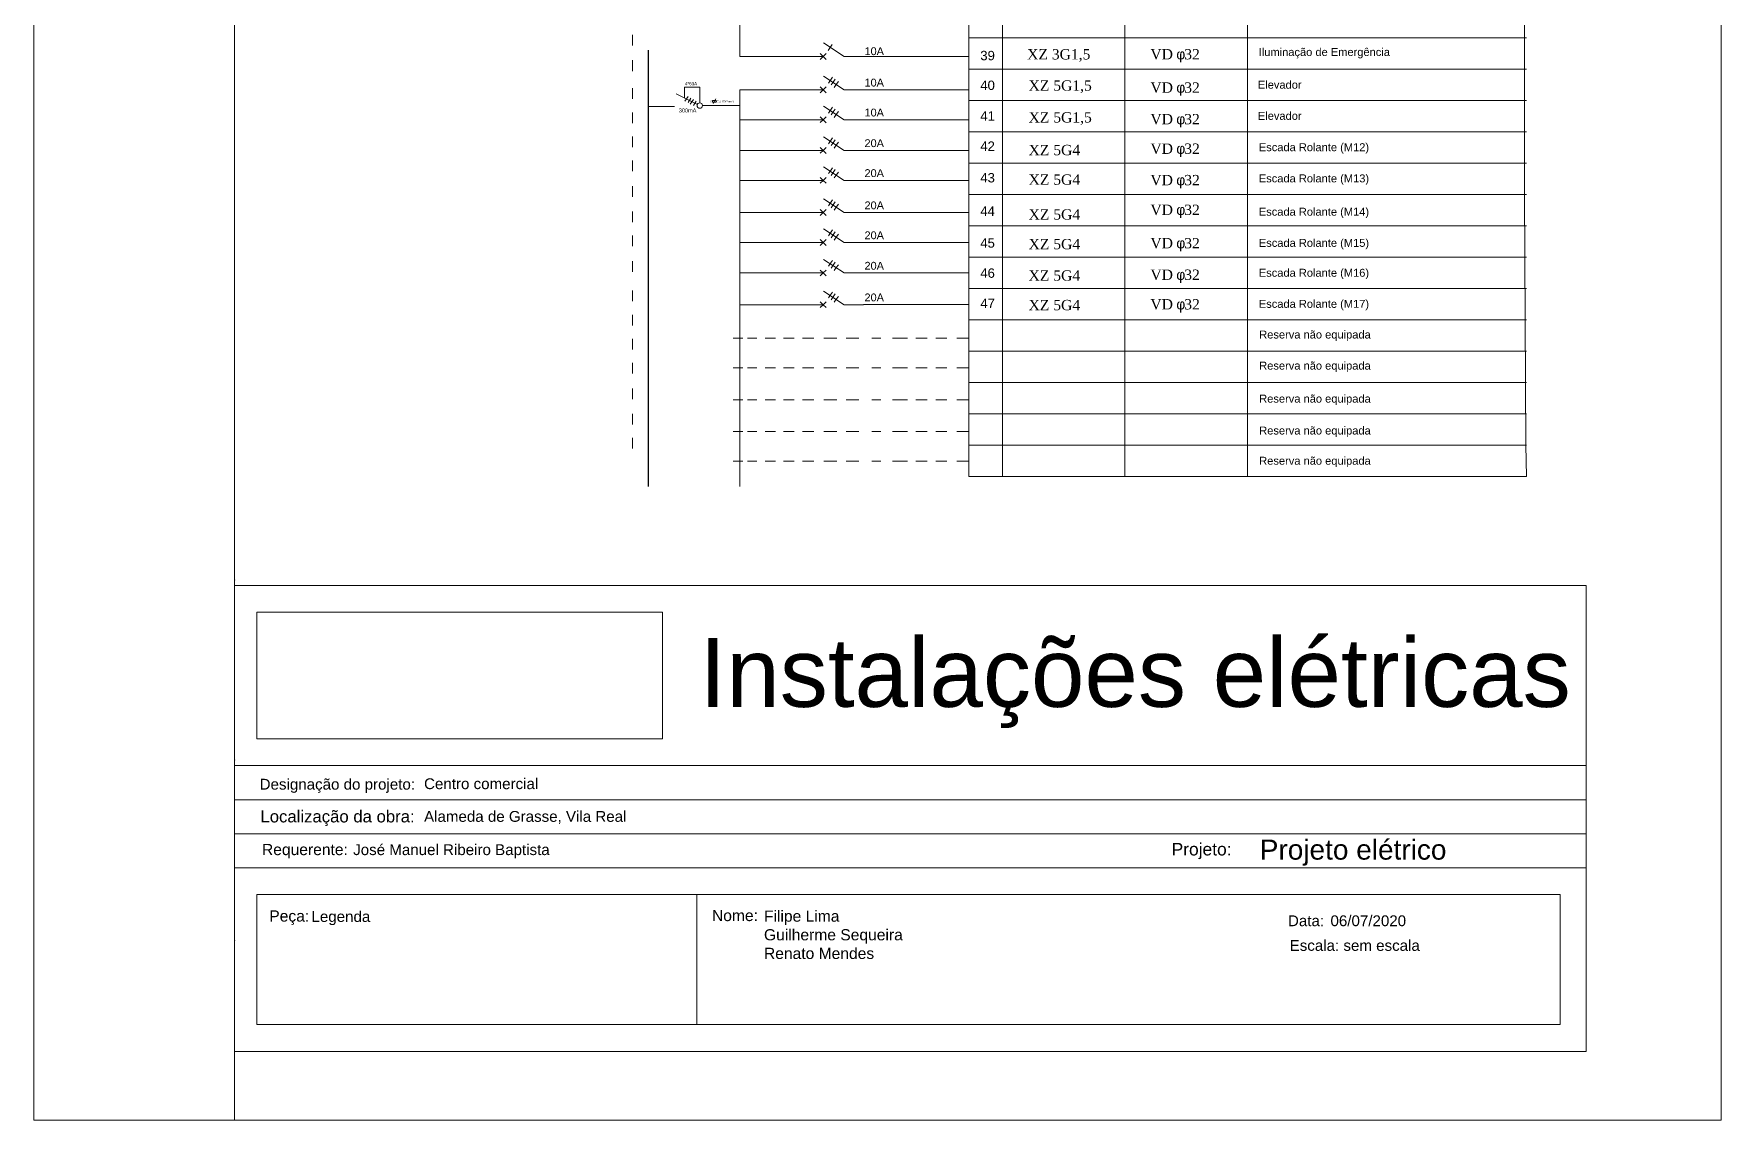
# Model space of a CAD drawing. Extents: x -17539 to 1421, y -3169 to 802964.
# Drawn here: x 652.23 to 673.23, y 347.31 to 360.84 of the extents above; entities that cross this region are included whole.
import ezdxf
from ezdxf.enums import TextEntityAlignment as Align

# ---------------------------------------------------------------- set-up
doc = ezdxf.new("R2010")
doc.units = 0
doc.header["$LTSCALE"] = 25
doc.header["$MEASUREMENT"] = 0
doc.layers.get('0').update_dxf_attribs({"lineweight": 9})
doc.styles.add('MtXpl_Symbol', font='symbol.ttf')
doc.styles.add('MtXpl_Times_New_Roma', font='times.ttf')
doc.styles.add('ROMANS', font='arial.ttf')
doc.styles.get("Standard").update_dxf_attribs({"font": 'arial.ttf'})

msp = doc.modelspace()

# ---------------------------------------------------------------- linework, layer by layer
for p, q in [((652.235, 377.009), (652.235, 347.309)), ((654.735, 377.009), (654.735, 347.309)), ((673.235, 377.009), (673.235, 347.309)), ((661.023, 366.795), (661.023, 360.552)), ((663.87, 361.952), (663.87, 360.393)), ((664.289, 361.953), (664.289, 360.374)), ((665.812, 361.942), (665.812, 360.374)), ((667.34, 361.952), (667.34, 360.393)), ((670.785, 361.952), (670.785, 360.393)), ((659.687, 360.823), (659.687, 360.69)), ((663.87, 360.782), (670.812, 360.782)), ((662.057, 360.552), (662.022, 360.588)), ((662.057, 360.552), (662.094, 360.588)), ((662.318, 360.552), (662.061, 360.721)), ((662.145, 360.663), (662.12, 360.626)), ((662.145, 360.663), (662.172, 360.699)), ((659.687, 360.504), (659.687, 360.371)), ((661.023, 360.552), (661.8, 360.552)), ((661.8, 360.552), (662.057, 360.552)), ((662.057, 360.552), (662.022, 360.516)), ((662.034, 360.528), (662.034, 360.528)), ((662.034, 360.528), (662.034, 360.528)), ((662.034, 360.528), (662.034, 360.528)), ((662.034, 360.528), (662.034, 360.528)), ((662.057, 360.552), (662.094, 360.516)), ((662.318, 360.552), (662.562, 360.552)), ((663.87, 360.552), (662.56, 360.552)), ((663.87, 360.393), (670.812, 360.393)), ((663.87, 360.393), (663.87, 358.833)), ((664.29, 360.394), (664.29, 358.815)), ((665.812, 360.382), (665.812, 358.815)), ((667.34, 360.393), (667.34, 358.833)), ((670.785, 360.393), (670.785, 358.833)), ((659.687, 360.156), (659.687, 360.023)), ((660.331, 360.036), (660.331, 360.168)), ((660.331, 360.168), (660.522, 360.168)), ((660.522, 360.168), (660.522, 359.976)), ((662.057, 360.136), (662.022, 360.172)), ((662.057, 360.136), (662.094, 360.172)), ((662.318, 360.136), (662.061, 360.305)), ((662.148, 360.256), (662.123, 360.22)), ((662.148, 360.256), (662.175, 360.293)), ((662.182, 360.233), (662.157, 360.197)), ((662.182, 360.233), (662.209, 360.27)), ((662.222, 360.203), (662.196, 360.166)), ((662.222, 360.203), (662.248, 360.239)), ((660.493, 359.956), (660.228, 360.087)), ((660.379, 360.052), (660.338, 359.995)), ((660.412, 360.033), (660.377, 359.98)), ((660.445, 360.015), (660.404, 359.958)), ((660.478, 359.997), (660.444, 359.943)), ((660.557, 359.941), (661.023, 359.941)), ((660.728, 360.006), (660.68, 360.006)), ((660.68, 359.982), (660.68, 360.006)), ((660.68, 359.982), (660.727, 359.982)), ((660.69, 359.967), (660.721, 360.025)), ((660.727, 359.982), (660.727, 360.006)), ((661.023, 360.136), (661.8, 360.136)), ((661.023, 360.136), (661.023, 355.197)), ((661.8, 360.136), (662.057, 360.136)), ((662.057, 360.136), (662.022, 360.1)), ((662.034, 360.113), (662.034, 360.113)), ((662.034, 360.113), (662.034, 360.113)), ((662.034, 360.113), (662.034, 360.113)), ((662.034, 360.113), (662.034, 360.113)), ((662.057, 360.136), (662.094, 360.1)), ((662.318, 360.136), (662.562, 360.136)), ((663.87, 360.137), (662.56, 360.137)), ((663.87, 360.002), (670.811, 360.002)), ((664.09, 360.002), (670.811, 360.002)), ((659.687, 359.856), (659.687, 359.723)), ((659.884, 359.931), (660.207, 359.931)), ((661.023, 359.763), (661.8, 359.764)), ((661.8, 359.764), (662.057, 359.764)), ((662.057, 359.764), (662.022, 359.8)), ((662.057, 359.764), (662.022, 359.728)), ((662.034, 359.74), (662.034, 359.74)), ((662.034, 359.74), (662.034, 359.74)), ((662.034, 359.74), (662.034, 359.74)), ((662.034, 359.74), (662.034, 359.74)), ((662.057, 359.764), (662.094, 359.8)), ((662.057, 359.764), (662.094, 359.727)), ((662.318, 359.764), (662.061, 359.933)), ((662.148, 359.884), (662.123, 359.847)), ((662.148, 359.884), (662.175, 359.921)), ((662.182, 359.861), (662.157, 359.824)), ((662.182, 359.861), (662.209, 359.897)), ((662.222, 359.83), (662.196, 359.794)), ((662.222, 359.83), (662.248, 359.867)), ((662.318, 359.764), (662.562, 359.764)), ((663.87, 359.764), (662.56, 359.764)), ((659.687, 359.556), (659.687, 359.423)), ((662.318, 359.382), (662.061, 359.552)), ((662.148, 359.503), (662.175, 359.539)), ((663.87, 359.612), (670.811, 359.612)), ((661.023, 359.382), (661.8, 359.382)), ((661.8, 359.382), (662.057, 359.382)), ((662.057, 359.382), (662.022, 359.419)), ((662.057, 359.382), (662.022, 359.347)), ((662.034, 359.359), (662.034, 359.359)), ((662.034, 359.359), (662.034, 359.359)), ((662.034, 359.359), (662.034, 359.359)), ((662.034, 359.359), (662.034, 359.359)), ((662.057, 359.382), (662.094, 359.419)), ((662.057, 359.382), (662.094, 359.346)), ((662.148, 359.503), (662.123, 359.466)), ((662.182, 359.479), (662.157, 359.443)), ((662.182, 359.479), (662.209, 359.516)), ((662.222, 359.449), (662.196, 359.412)), ((662.222, 359.449), (662.248, 359.486)), ((662.318, 359.382), (662.562, 359.382)), ((663.87, 359.383), (662.56, 359.383)), ((659.687, 359.256), (659.687, 359.123)), ((662.318, 359.01), (662.061, 359.179)), ((662.148, 359.13), (662.123, 359.094)), ((662.148, 359.13), (662.175, 359.167)), ((662.182, 359.107), (662.157, 359.07)), ((662.182, 359.107), (662.209, 359.144)), ((662.222, 359.076), (662.248, 359.113)), ((663.87, 359.223), (670.812, 359.223)), ((659.687, 358.936), (659.687, 358.804)), ((661.023, 359.01), (661.8, 359.01)), ((661.8, 359.01), (662.057, 359.01)), ((662.057, 359.01), (662.022, 359.046)), ((662.057, 359.01), (662.022, 358.974)), ((662.034, 358.986), (662.034, 358.986)), ((662.034, 358.986), (662.034, 358.986)), ((662.034, 358.986), (662.034, 358.986)), ((662.034, 358.986), (662.034, 358.986)), ((662.057, 359.01), (662.094, 359.046)), ((662.057, 359.01), (662.094, 358.974)), ((662.222, 359.076), (662.196, 359.04)), ((662.318, 359.01), (662.562, 359.01)), ((663.87, 359.01), (662.56, 359.01)), ((662.318, 358.609), (662.061, 358.778)), ((662.148, 358.729), (662.123, 358.692)), ((662.148, 358.729), (662.175, 358.766)), ((662.182, 358.706), (662.157, 358.669)), ((662.182, 358.706), (662.209, 358.742)), ((662.222, 358.675), (662.248, 358.712)), ((663.87, 358.833), (670.812, 358.833)), ((663.87, 358.833), (663.87, 355.714)), ((664.29, 358.835), (664.29, 355.714)), ((665.812, 358.823), (665.812, 355.714)), ((667.34, 358.833), (667.341, 355.714)), ((670.785, 358.833), (670.803, 355.714)), ((659.687, 358.622), (659.687, 358.489)), ((661.023, 358.609), (661.8, 358.609)), ((661.8, 358.609), (662.057, 358.609)), ((662.057, 358.609), (662.022, 358.645)), ((662.057, 358.609), (662.022, 358.573)), ((662.034, 358.585), (662.034, 358.585)), ((662.034, 358.585), (662.034, 358.585)), ((662.034, 358.585), (662.034, 358.585)), ((662.034, 358.585), (662.034, 358.585)), ((662.057, 358.609), (662.094, 358.645)), ((662.057, 358.609), (662.094, 358.573)), ((662.222, 358.675), (662.196, 358.639)), ((662.318, 358.609), (662.562, 358.609)), ((663.87, 358.609), (662.56, 358.609)), ((659.687, 358.322), (659.687, 358.189)), ((662.057, 358.235), (662.022, 358.272)), ((662.057, 358.235), (662.094, 358.272)), ((662.318, 358.235), (662.061, 358.405)), ((662.148, 358.356), (662.123, 358.319)), ((662.148, 358.356), (662.175, 358.392)), ((662.182, 358.333), (662.157, 358.296)), ((662.182, 358.333), (662.209, 358.369)), ((662.222, 358.302), (662.196, 358.265)), ((662.222, 358.302), (662.248, 358.339)), ((663.87, 358.442), (670.811, 358.442)), ((664.09, 358.442), (670.811, 358.442)), ((661.023, 358.235), (661.8, 358.235)), ((661.8, 358.235), (662.057, 358.235)), ((662.057, 358.235), (662.022, 358.2)), ((662.034, 358.212), (662.034, 358.212)), ((662.034, 358.212), (662.034, 358.212)), ((662.034, 358.212), (662.034, 358.212)), ((662.034, 358.212), (662.034, 358.212)), ((662.057, 358.235), (662.094, 358.199)), ((662.318, 358.235), (662.562, 358.235)), ((663.87, 358.236), (662.56, 358.236)), ((663.87, 358.053), (670.812, 358.053)), ((659.687, 358.003), (659.687, 357.87)), ((661.023, 357.857), (661.8, 357.857)), ((661.8, 357.857), (662.057, 357.857)), ((662.057, 357.857), (662.022, 357.893)), ((662.057, 357.857), (662.022, 357.821)), ((662.057, 357.857), (662.094, 357.893)), ((662.057, 357.857), (662.094, 357.821)), ((662.318, 357.857), (662.061, 358.026)), ((662.148, 357.977), (662.123, 357.941)), ((662.148, 357.977), (662.175, 358.014)), ((662.182, 357.954), (662.157, 357.917)), ((662.182, 357.954), (662.209, 357.991)), ((662.222, 357.923), (662.196, 357.887)), ((662.222, 357.923), (662.248, 357.96)), ((662.318, 357.857), (662.562, 357.857)), ((663.87, 357.857), (662.56, 357.857)), ((659.687, 357.637), (659.687, 357.504)), ((662.034, 357.833), (662.034, 357.833)), ((662.034, 357.833), (662.034, 357.833)), ((662.034, 357.833), (662.034, 357.833)), ((662.034, 357.833), (662.034, 357.833)), ((662.318, 357.462), (662.061, 357.632)), ((663.87, 357.663), (670.812, 357.663)), ((661.023, 357.462), (661.8, 357.462)), ((661.8, 357.462), (662.057, 357.462)), ((662.057, 357.462), (662.022, 357.498)), ((662.057, 357.462), (662.022, 357.427)), ((662.034, 357.439), (662.034, 357.439)), ((662.034, 357.439), (662.034, 357.439)), ((662.034, 357.439), (662.034, 357.439)), ((662.034, 357.439), (662.034, 357.439)), ((662.057, 357.462), (662.094, 357.498)), ((662.057, 357.462), (662.094, 357.426)), ((662.148, 357.583), (662.123, 357.546)), ((662.148, 357.583), (662.175, 357.619)), ((662.182, 357.559), (662.157, 357.523)), ((662.182, 357.559), (662.209, 357.596)), ((662.222, 357.529), (662.196, 357.492)), ((662.222, 357.529), (662.248, 357.566)), ((662.318, 357.462), (662.562, 357.462)), ((663.87, 357.463), (662.56, 357.463)), ((659.687, 357.337), (659.687, 357.204)), ((663.87, 357.274), (670.812, 357.274)), ((659.687, 357.037), (659.687, 356.904)), ((661.057, 357.046), (660.939, 357.046)), ((661.234, 357.046), (661.116, 357.046)), ((661.466, 357.046), (661.336, 357.046)), ((661.699, 357.046), (661.567, 357.046)), ((661.943, 357.046), (661.801, 357.046)), ((662.228, 357.046), (662.065, 357.046)), ((662.501, 357.046), (662.345, 357.046)), ((662.778, 357.046), (662.666, 357.046)), ((663.108, 357.046), (662.923, 357.046)), ((663.352, 357.046), (663.212, 357.046)), ((663.597, 357.046), (663.461, 357.046)), ((663.866, 357.046), (663.722, 357.046)), ((663.87, 356.883), (670.811, 356.883)), ((664.09, 356.883), (670.811, 356.883)), ((659.687, 356.737), (659.687, 356.604)), ((661.057, 356.675), (660.939, 356.675)), ((661.234, 356.675), (661.116, 356.675)), ((661.466, 356.675), (661.336, 356.675)), ((661.699, 356.675), (661.567, 356.675)), ((661.943, 356.675), (661.801, 356.675)), ((662.228, 356.675), (662.065, 356.675)), ((662.501, 356.675), (662.345, 356.675)), ((662.778, 356.675), (662.666, 356.675)), ((663.108, 356.675), (662.923, 356.675)), ((663.352, 356.675), (663.212, 356.675)), ((663.597, 356.675), (663.461, 356.675)), ((663.866, 356.675), (663.722, 356.675)), ((659.687, 356.417), (659.687, 356.285)), ((663.87, 356.493), (670.812, 356.493)), ((661.057, 356.276), (660.939, 356.276)), ((661.234, 356.276), (661.116, 356.276)), ((661.466, 356.276), (661.336, 356.276)), ((661.699, 356.276), (661.567, 356.276)), ((661.943, 356.276), (661.801, 356.276)), ((662.228, 356.276), (662.065, 356.276)), ((662.501, 356.276), (662.345, 356.276)), ((662.778, 356.276), (662.666, 356.276)), ((663.108, 356.276), (662.923, 356.276)), ((663.352, 356.276), (663.212, 356.276)), ((663.597, 356.276), (663.461, 356.276)), ((663.866, 356.276), (663.722, 356.276)), ((659.687, 356.103), (659.687, 355.97)), ((663.87, 356.104), (670.812, 356.104)), ((659.687, 355.803), (659.687, 355.67)), ((661.057, 355.884), (660.939, 355.884)), ((661.234, 355.884), (661.116, 355.884)), ((661.466, 355.884), (661.336, 355.884)), ((661.699, 355.884), (661.567, 355.884)), ((661.943, 355.884), (661.801, 355.884)), ((662.228, 355.884), (662.065, 355.884)), ((662.501, 355.884), (662.345, 355.884)), ((662.778, 355.884), (662.666, 355.884)), ((663.108, 355.884), (662.923, 355.884)), ((663.352, 355.884), (663.212, 355.884)), ((663.597, 355.884), (663.461, 355.884)), ((663.866, 355.884), (663.722, 355.884)), ((663.87, 355.714), (670.812, 355.714)), ((663.87, 355.714), (663.87, 355.325)), ((664.29, 355.714), (664.29, 355.325)), ((665.812, 355.714), (665.812, 355.325)), ((667.341, 355.714), (667.341, 355.325)), ((670.803, 355.714), (670.812, 355.325)), ((661.057, 355.514), (660.939, 355.514)), ((661.234, 355.513), (661.116, 355.513)), ((661.466, 355.513), (661.336, 355.513)), ((661.699, 355.513), (661.567, 355.513)), ((661.943, 355.513), (661.801, 355.513)), ((662.228, 355.513), (662.065, 355.513)), ((662.501, 355.513), (662.345, 355.513)), ((662.778, 355.513), (662.666, 355.513)), ((663.108, 355.513), (662.923, 355.513)), ((663.352, 355.513), (663.212, 355.513)), ((663.597, 355.513), (663.461, 355.513)), ((663.866, 355.513), (663.722, 355.513)), ((663.87, 355.325), (670.812, 355.325)), ((654.735, 353.968), (671.552, 353.968)), ((671.552, 353.968), (671.552, 348.167)), ((655.01, 353.635), (660.06, 353.635)), ((655.01, 353.635), (655.01, 352.057)), ((660.06, 353.635), (660.06, 352.057)), ((655.01, 352.057), (660.06, 352.057)), ((654.735, 351.727), (671.552, 351.727)), ((654.735, 351.297), (671.552, 351.297)), ((654.735, 350.874), (671.552, 350.874)), ((654.735, 350.451), (671.552, 350.451)), ((655.01, 350.118), (671.231, 350.118)), ((655.01, 349.785), (655.01, 350.118)), ((660.488, 350.118), (660.488, 348.5)), ((671.231, 348.5), (671.231, 350.118)), ((655.01, 349.785), (655.01, 348.5)), ((671.231, 348.5), (655.01, 348.5)), ((671.552, 348.167), (654.735, 348.167)), ((652.235, 347.309), (673.235, 347.309))]:
    msp.add_line(p, q)
at = {"lineweight": 30}
msp.add_line((659.884, 355.197), (659.884, 360.631), dxfattribs=at)
msp.add_circle((660.523, 359.941), 0.0342)
for p in [(654.735, 354.034), (654.735, 351.792), (654.735, 349.551)]:
    msp.add_point(p)

# ---------------------------------------------------------------- texts
for s, height, style, p in [('10A', 0.0974, 'ROMANS', (662.573, 360.569)), ('39', 0.1168, 'ROMANS', (664.014, 360.505)), ('XZ 3G1,5', 0.1285, 'MtXpl_Times_New_Roma', (664.597, 360.515)), ('VD ', 0.1285, 'MtXpl_Times_New_Roma', (666.131, 360.516)), ('f', 0.129, 'MtXpl_Symbol', (666.453, 360.516)), ('32', 0.1285, 'MtXpl_Times_New_Roma', (666.552, 360.516)), ('Iluminação de Emergência ', 0.09875, 'ROMANS', (667.479, 360.558)), ('4*63A', 0.0404, 'ROMANS', (660.337, 360.193)), ('10A', 0.0974, 'ROMANS', (662.573, 360.178)), ('40', 0.1168, 'ROMANS', (664.014, 360.135)), ('XZ 5G1,5', 0.1285, 'MtXpl_Times_New_Roma', (664.615, 360.126)), ('VD ', 0.1285, 'MtXpl_Times_New_Roma', (666.131, 360.101)), ('f', 0.129, 'MtXpl_Symbol', (666.453, 360.101)), ('32', 0.1285, 'MtXpl_Times_New_Roma', (666.552, 360.101)), ('Elevador', 0.0988, 'ROMANS', (667.468, 360.151)), ('10A', 0.0974, 'ROMANS', (662.573, 359.805)), ('41', 0.1168, 'ROMANS', (664.014, 359.753)), ('XZ 5G1,5', 0.1285, 'MtXpl_Times_New_Roma', (664.615, 359.73)), ('VD ', 0.1285, 'MtXpl_Times_New_Roma', (666.131, 359.708)), ('f', 0.129, 'MtXpl_Symbol', (666.453, 359.708)), ('32', 0.1285, 'MtXpl_Times_New_Roma', (666.552, 359.708)), ('Elevador', 0.0988, 'ROMANS', (667.468, 359.763)), ('20A', 0.0974, 'ROMANS', (662.573, 359.424)), ('42', 0.1168, 'ROMANS', (664.014, 359.377)), ('XZ 5G4', 0.1285, 'MtXpl_Times_New_Roma', (664.615, 359.323)), ('VD ', 0.1285, 'MtXpl_Times_New_Roma', (666.131, 359.34)), ('f', 0.129, 'MtXpl_Symbol', (666.453, 359.34)), ('32', 0.1285, 'MtXpl_Times_New_Roma', (666.552, 359.34)), ('Escada Rolante (M12)', 0.09875, 'ROMANS', (667.48, 359.373)), ('20A', 0.0974, 'ROMANS', (662.573, 359.051)), ('43', 0.1168, 'ROMANS', (664.014, 358.984)), ('XZ 5G4', 0.1285, 'MtXpl_Times_New_Roma', (664.615, 358.955)), ('VD ', 0.1285, 'MtXpl_Times_New_Roma', (666.131, 358.949)), ('f', 0.129, 'MtXpl_Symbol', (666.453, 358.949)), ('32', 0.1285, 'MtXpl_Times_New_Roma', (666.552, 358.949)), ('Escada Rolante (M13)', 0.09875, 'ROMANS', (667.48, 358.985)), ('20A', 0.0974, 'ROMANS', (662.573, 358.65)), ('44', 0.1168, 'ROMANS', (664.014, 358.568)), ('VD ', 0.1285, 'MtXpl_Times_New_Roma', (666.131, 358.579)), ('32', 0.1285, 'MtXpl_Times_New_Roma', (666.552, 358.579)), ('XZ 5G4', 0.1285, 'MtXpl_Times_New_Roma', (664.615, 358.521)), ('f', 0.129, 'MtXpl_Symbol', (666.453, 358.579)), ('Escada Rolante (M14)', 0.09875, 'ROMANS', (667.48, 358.57)), ('20A', 0.0974, 'ROMANS', (662.573, 358.277)), ('45', 0.1168, 'ROMANS', (664.014, 358.172)), ('XZ 5G4', 0.1285, 'MtXpl_Times_New_Roma', (664.615, 358.152)), ('VD ', 0.1285, 'MtXpl_Times_New_Roma', (666.131, 358.164)), ('f', 0.129, 'MtXpl_Symbol', (666.453, 358.164)), ('32', 0.1285, 'MtXpl_Times_New_Roma', (666.552, 358.164)), ('Escada Rolante (M15)', 0.09875, 'ROMANS', (667.48, 358.182)), ('20A', 0.0974, 'ROMANS', (662.573, 357.898)), ('46', 0.1168, 'ROMANS', (664.014, 357.797)), ('XZ 5G4', 0.1285, 'MtXpl_Times_New_Roma', (664.615, 357.761)), ('VD ', 0.1285, 'MtXpl_Times_New_Roma', (666.131, 357.771)), ('f', 0.129, 'MtXpl_Symbol', (666.453, 357.771)), ('32', 0.1285, 'MtXpl_Times_New_Roma', (666.552, 357.771)), ('Escada Rolante (M16)', 0.09875, 'ROMANS', (667.48, 357.81)), ('20A', 0.0974, 'ROMANS', (662.573, 357.504)), ('47', 0.1168, 'ROMANS', (664.014, 357.419)), ('XZ 5G4', 0.1285, 'MtXpl_Times_New_Roma', (664.615, 357.393)), ('VD ', 0.1285, 'MtXpl_Times_New_Roma', (666.131, 357.403)), ('f', 0.129, 'MtXpl_Symbol', (666.453, 357.403)), ('32', 0.1285, 'MtXpl_Times_New_Roma', (666.552, 357.403)), ('Escada Rolante (M17)', 0.09875, 'ROMANS', (667.48, 357.423)), ('Reserva não equipada', 0.09875, 'ROMANS', (667.485, 357.041)), ('Reserva não equipada', 0.09875, 'ROMANS', (667.485, 356.654)), ('Reserva não equipada', 0.09875, 'ROMANS', (667.485, 356.243)), ('Reserva não equipada', 0.09875, 'ROMANS', (667.485, 355.846)), ('Reserva não equipada', 0.09875, 'ROMANS', (667.485, 355.47))]:
    msp.add_text(s, height=height, dxfattribs=dict(style=style)).set_placement(p)
at = {"style": 'ROMANS'}
msp.add_text('5      Cu(12X2mm)', height=0.02538, dxfattribs=at).set_placement((660.799, 359.992), align=Align.MIDDLE_CENTER)
at = {"attachment_point": 1}
for s, insert, char_height, width in [('300mA', (660.262, 359.905), 0.0496, 0.08125), ('Instalações elétricas', (660.521, 353.312), 0.85663, 10.8783), ('Designação do projeto:', (655.046, 351.56), 0.1346, 2.08364), ('Centro comercial', (657.092, 351.566), 0.1346, 2.08364), ('Localização da obra:', (655.056, 351.166), 0.14887, 2.30464), ('Alameda de Grasse, Vila Real', (657.092, 351.159), 0.1346, 2.83899), ('Requerente:', (655.075, 350.749), 0.13907, 2.15283), ('José Manuel Ribeiro Baptista', (656.21, 350.745), 0.1346, 2.83899), ('Projeto:', (666.395, 350.761), 0.1549, 2.39854), ('Projeto elétrico', (667.492, 350.803), 0.24933, 3.85974), ('Peça:', (655.166, 349.922), 0.1391, 2.15283), ('Legenda', (655.691, 349.913), 0.1346, 2.83899), ('Nome:', (660.675, 349.928), 0.1391, 0.56614), ('Data:', (667.843, 349.86), 0.1346, 2.08364), ('06/07/2020', (668.372, 349.86), 0.1346, 2.08364), ('Escala:', (667.864, 349.553), 0.1346, 2.08364), ('sem escala', (668.533, 349.553), 0.1346, 2.08364)]:
    msp.add_mtext(s, dxfattribs=dict(at, insert=insert, char_height=char_height, width=width))
at = {"insert": (661.322, 349.92), "char_height": 0.13907, "attachment_point": 1}
msp.add_mtext_dynamic_manual_height_columns('Filipe Lima\\PGuilherme Sequeira\\PRenato Mendes', width=1.91251, gutter_width=0.695, heights=[1.016], dxfattribs=at)

doc.saveas('drawing.dxf')
